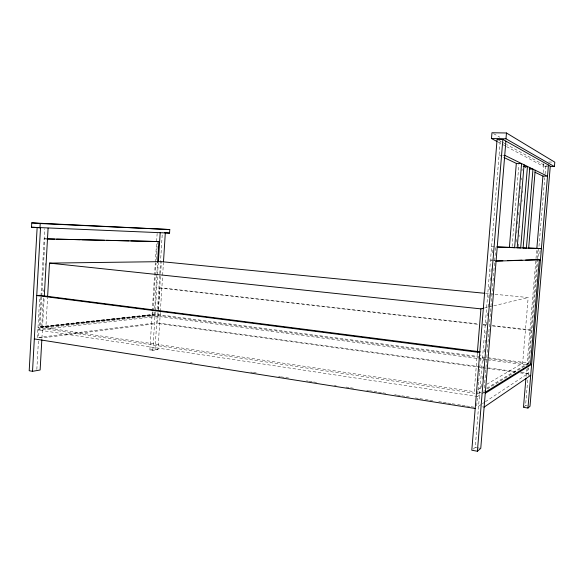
<?xml version="1.0" encoding="UTF-8"?>
<svg xmlns="http://www.w3.org/2000/svg" width="584" height="584" viewBox="0 0 584 584"><rect width="100%" height="100%" fill="white"/><g stroke="black" fill="none" stroke-linecap="round" stroke-linejoin="round"><path stroke-width="0.44" stroke-dasharray="2.92 2.19" d="M37.434 337.676L39.697 297.147M36.836 369.416L38.522 339.224M38.624 337.45L151.533 323.448L154.49 323.85L41.938 337.968L38.624 337.45L40.895 296.803M40.946 295.891L44.698 228.782M41.727 296.906L40.048 326.894L152.826 314.659L152.993 311.951M41.778 296L44.975 238.761M43.34 298.03L41.705 327.135L154.307 314.856L154.475 312.141M43.691 291.664L43.793 289.846M45.172 265.289L45.275 263.472M41.938 337.968L44.172 298.139M477.34 352.962L474.201 391.66L45.866 327.755L47.552 297.709M160.323 312.338L157.979 349.612L152.826 350.502L149.876 350.05L152.256 311.849M152.307 310.951L155.293 263.055M155.351 262.15L156.592 242.265M156.651 241.36L157.147 233.293M153.052 311.046L156.037 263.128M156.264 259.508L157.337 242.331M154.702 308.52L156.848 274.13M156.906 273.224L157.585 262.369M152.826 350.502L155.271 311.33M155.329 310.425L157.476 276.02M157.534 275.115L158.33 262.442M149.876 350.05L155.045 349.159L157.33 312.739M157.556 309.097L159.724 274.487M159.782 273.582L162.345 232.6M45.866 327.755L158.016 315.338L158.3 310.79M158.359 309.878L160.585 274.385M160.644 273.48L161.381 261.647M485.976 368.205L157.592 323.463L158.257 312.841M158.476 309.294L159.812 288.007L161.856 287.883L478.551 323.974M160.374 311.433L162.593 276.152M162.651 275.247L163.44 262.618M476.712 405.873L477.332 398.186M486.669 359.707L158.03 316.382L37.872 329.916L477.478 396.478L477.924 390.973M477.997 390.068L478.661 381.892M478.734 380.987L479.398 372.811M479.479 371.906L480.07 364.642M480.362 361.007L480.88 354.649M473.179 449.096L475.237 447.388L500.211 141.021M481.537 387.265L481.836 383.651M482.201 379.133L482.501 375.519M483.012 369.197L483.238 366.489M483.676 361.065L483.975 357.452M484.413 352.035L484.713 348.422M485.151 342.998L485.45 339.384M485.888 333.96L486.187 330.347M486.625 324.93L486.925 321.317M487.363 315.893L487.662 312.279M488.1 306.856L488.399 303.242M488.837 297.825L489.136 294.212M489.501 289.693L489.793 286.08M490.239 280.656L490.531 277.042M490.976 271.626L491.268 268.012M492.005 259.033L491.859 260.785L490.458 260.668L495.006 260.537M492.502 252.908L492.721 250.281M483.873 393.105L495.816 246.988M512.117 246.514L518.884 164.622M516.073 242.126L516.3 239.418M516.818 233.096L517.044 230.388M517.57 224.066L517.796 221.358M518.322 215.036L518.541 212.328M519.066 206.006L519.293 203.298M519.738 197.881L519.964 195.173M520.49 188.851L520.716 186.143M521.235 179.821L521.388 178.01M521.986 170.791L522.132 168.98M518.176 246.733L518.402 244.032M519.001 236.819L519.154 235.016M519.753 227.804L519.899 226.001M521.921 201.67L522.067 199.867M522.665 192.654L522.819 190.851M486.706 384.309L522.665 363.182L528.17 297.541L494.575 294.256M547.471 166.374L543.127 166.236L543.346 163.6M526.067 376.498L526.666 369.446M526.958 365.956L535.769 261.187M535.995 258.522L536.711 250.01M543.215 172.63L543.865 164.9M520.256 372.877L527.469 373.855L528.126 366.051M528.264 364.46L536.981 260.369M537.127 258.61L537.915 249.244M523.476 407.355L525.571 405.61L527.841 378.695M528.14 375.103L528.746 367.905M529.126 363.401L544.77 177.718M545.069 174.098L545.763 165.936L506.562 144.489M539.828 253.675L540.193 249.412M478.595 406.238L481.618 404.238M482.377 403.734L484.64 402.237M485.399 401.734L526.221 374.687L530.717 375.3M527.469 373.855L528.294 373.315L521.067 372.329M477.478 396.478L481.019 394.288M481.785 393.82L484.085 392.404M487.282 388.915L528.264 363.912L527.14 363.766M477.697 393.704L481.267 391.543M486.713 388.243L528.381 363.014L480.522 356.758M478.106 389.36L482.019 387.068M484.421 308.031L487.917 307.191M488.793 306.987L528.17 297.541M157.592 323.463L159.636 323.207L483.114 367.168M40.88 327.018L153.563 314.754M45.961 238.725L44.143 238.688L46.647 238.907M502.306 155.264L499.057 155.183L501.525 156.351M503.116 155.286L504.737 155.329M548.712 161.994L552.194 162.096M545.763 165.936L547.573 165.987M526.447 167.477L524.76 167.418L528.024 168.973M494.268 246.776L491.597 246.674L493.005 246.776M485.494 293.365L493.67 294.161M483.077 324.492L485.793 324.799M492.122 325.522L531.936 330.062L531.126 330.413L492.188 325.96M159.812 288.007L478.603 324.412M483.129 324.93L485.844 325.237M479.617 356.642L158.147 314.615L37.989 327.763L476.799 393.565M155.045 314.951L152.088 314.564L39.223 326.77L42.537 327.259M158.016 315.338L483.851 358.087M489.268 358.802L522.665 363.182M487.574 359.832L526.396 364.949M488.538 367.905L515.643 371.592M486.874 368.329L515.745 372.256M479.712 392.484L481.099 392.689M155.045 349.159L157.979 349.612M525.571 405.61L527.345 405.88M482.552 406.858L484.136 407.106M190.384 362.591L192.18 362.876M218.285 366.978L220.08 367.256M250.682 372.066L252.478 372.351M253.383 372.49L256.982 373.059M278.583 376.454L280.378 376.738M281.276 376.877L284.882 377.446M285.78 377.585L289.379 378.155M306.476 380.841L308.279 381.126M309.177 381.264L312.776 381.834M313.681 381.972L317.28 382.542M334.377 385.228L336.18 385.513M346.078 387.068L349.677 387.63M350.575 387.776L354.174 388.338M366.774 390.316L368.577 390.601M369.475 390.747L373.074 391.309M373.979 391.455L377.578 392.017M378.476 392.156L382.075 392.725M382.973 392.864L386.571 393.434M394.674 394.704L396.478 394.988M397.375 395.127L400.974 395.696M401.872 395.835L405.471 396.405M406.376 396.543L409.975 397.113M415.377 397.959L418.976 398.529M419.874 398.668L424.371 399.376M425.276 399.514L428.875 400.084M429.773 400.222L433.372 400.792M438.774 401.639L442.373 402.208M443.271 402.347L446.869 402.909M447.775 403.055L451.374 403.617M452.271 403.763L456.768 404.471M457.674 404.61L461.272 405.179M462.17 405.318L465.769 405.88M466.674 406.026L470.273 406.588M471.171 406.734L474.77 407.296M475.237 447.388L476.814 447.673M477.602 447.811L479.968 448.227M497.853 141.948L505.795 146.204M506.591 146.635L543.127 166.236M498.656 140.167L505.766 144.058M493.553 133.656L499.889 137.233"/><path stroke-width="0.88" d="M31.521 227.242L31.762 222.854L169.783 229.541L169.557 233.096L31.521 227.242L35.149 227.388M39.96 227.942L40.208 223.533L31.762 222.854M32.521 371.322L40.508 227.855L37.135 227.577L29.2 370.723L32.521 371.322L40.135 370L41.836 339.749M44.274 296.322L48.092 228.161M47.603 296.803L49.501 263.114L161.381 261.647L484.589 293.277M157.585 262.369L158.885 241.557L159.629 241.615L46.647 238.907L54.794 239.104M158.381 261.537L160.191 232.636M163.498 261.712L165.308 232.841M497.057 141.518L491.494 138.539L491.962 132.758L506.459 132.984L554.8 162.177L554.428 166.593L550.084 166.455M477.413 352.064L480.924 308.87L483.545 308.243M477.398 451.242L502.853 139.423L497.094 139.313L471.806 450.235L477.398 451.242L480.756 448.373L505.897 141.131M554.428 166.593L505.985 138.802L506.459 132.984M496.94 246.871L509.401 247.317L516.322 163.403L503.992 157.527M517.19 247.791L524.074 164.783M523.103 248.003L529.805 167.586M528.666 248.193L535.192 170.214M525.914 378.315L523.476 407.355L527.951 408.041L530.002 406.281L550.296 166.075L502.853 139.423M528.148 247.996L536.849 248.309L542.93 176.069L535.024 172.302M484.64 392.63L530.513 364.212L539.324 259.639L540.463 259.727L496.079 261.121M527.951 408.041L548.456 165.038M484.136 407.106L530.717 375.3M485.26 393.309L531.637 364.358L530.513 364.212M495.582 260.982L502.875 260.756M507.43 260.617L522.008 260.172M525.658 260.062L539.324 259.639M491.494 138.539L505.985 138.802M56.604 239.148L80.139 239.703M81.95 239.739L104.58 240.272M106.383 240.316L129.013 240.849M130.823 240.893L154.358 241.447M156.169 241.491L158.885 241.557M516.322 163.403L521.578 163.564L514.606 247.704L509.401 247.317M523.213 166.301L527.462 166.44L520.687 247.915L517.314 247.667M529.681 169.024L532.988 169.134L526.388 248.112L523.111 247.879M497.225 247.09L541.397 248.645L536.849 248.309M542.93 176.069L547.507 176.237L504.737 155.329M40.208 223.533L169.783 229.541M164.63 232.702L169.557 233.096M49.501 263.114L480.924 308.87M480.194 351.809L39.8 295.351L36.741 295.533L479.756 352.51M34.325 338.924L475.201 408.486"/></g></svg>
